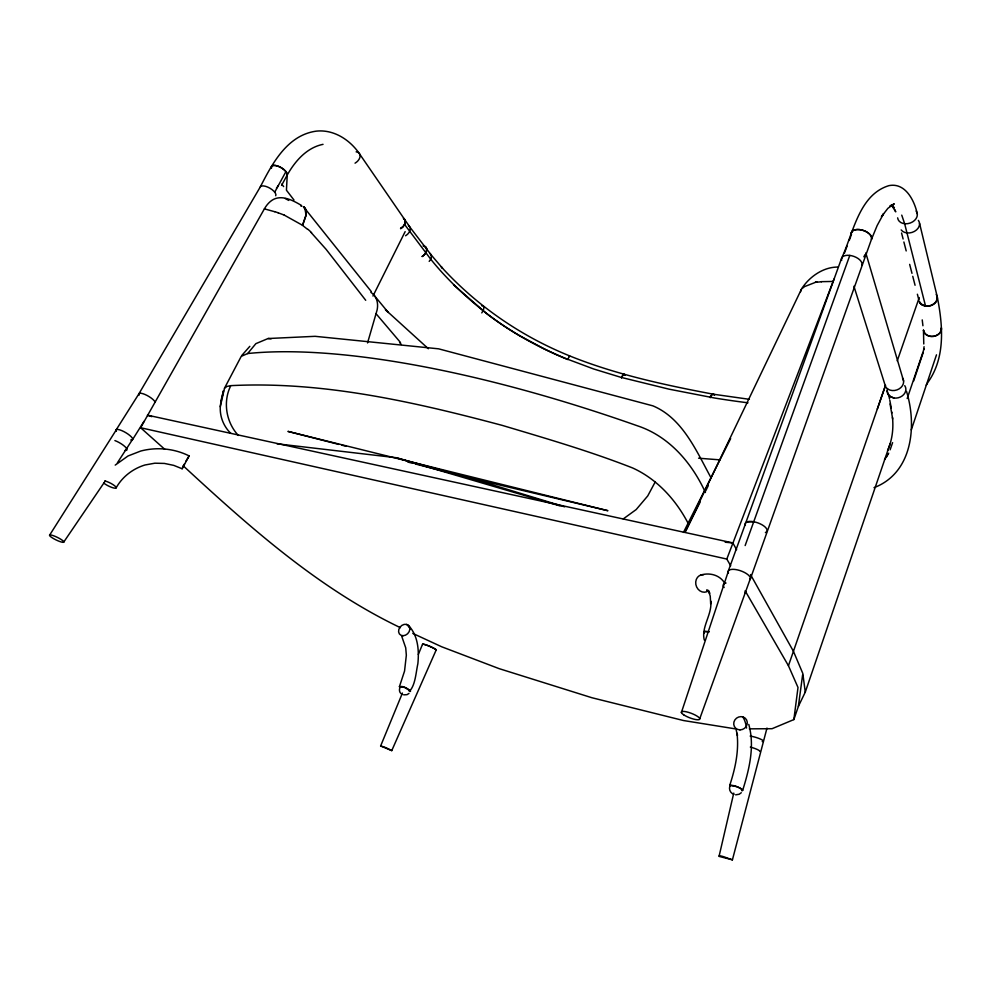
<?xml version="1.0" encoding="UTF-8"?>
<svg xmlns="http://www.w3.org/2000/svg" width="991" height="991" viewBox="0 0 991 991"><rect width="100%" height="100%" fill="white"/><g stroke="black" fill="none" stroke-linecap="round" stroke-linejoin="round"><path stroke-width="1.49" d="M304.026 207.094L303.481 206.747L305.885 209.943L306.008 215.493L302.639 225.353L284.33 215.158M307.606 229.367L302.478 225.291L305.872 215.443L305.327 208.593L306.008 215.493L305.885 209.943L304.522 207.515M286.461 189.801L287.241 174.998C295.095 161.137 306.714 147.634 323.041 144.339M749.32 728.843L772.051 728.707L793.865 719.577L798.003 687.469L788.44 665.729L745.381 591.218M793.865 719.577L798.374 706.372L802.611 674.945M733.749 793.11L719.045 856.385L732.423 859.841L766.984 728.063M923.637 349.637L924.07 346.714M569.503 356.525L569.602 355.88C520.907 336.16 476.659 305.736 441.28 266.852L442.494 268.202L431.06 254.798M230.742 433.315C222.009 424.842 218.045 411.798 221.476 400.017M220.25 406.768L224.523 388.15L241.247 356.339L247.626 353.564L255.864 343.654L268.103 338.526L315.088 336.321L438.617 348.832L652.908 405.852C682.898 418.437 696.71 451.76 711.352 478.38M221.761 398.692L223.495 390.727L220.782 401.392M923.203 352.561L913.615 381.04M376.06 313.627L377.1 310.022A28.603 20.229 -38.6 0 0 370.869 292.37M367.55 342.936L376.035 313.701L400.5 342.527M403.56 218.367A7.606 5.203 -36.4 0 1 400.624 228.624C403.919 226.691 407.4 221.092 403.448 218.218M733.947 794.311A6.85 6.491 -42.8 0 1 729.884 786.036L730.54 785.095L734.504 785.801L739.472 787.758L742.482 789.802L741.801 790.744L742.643 790.446C749.246 769.375 754.944 746.248 748.762 724.396M729.884 786.036L729.723 785.38C735.223 768.682 739.125 750.905 736.994 733.278L737.49 735.384L736.189 730.119M681.399 712.479L728.137 571.906M911.274 429.933L936.495 354.828M890.116 443.745L805.274 692.127L798.374 706.372M907.186 398.531L924.083 348.795M877.332 409.023L885.533 385.301L788.44 665.729M750.298 579.078L871.448 239.388L877.159 225.539L883.514 213.821L881.445 216.633L887.899 208.321L894.291 203.787L891.925 205.063M897.239 360.885L919.239 297.585M890.104 449.827L892.606 442.643M745.145 545.558L849.795 255.405M728.236 571.225L841.619 258.242M699.757 718.723L750.422 578.41M730.677 565.762L726.799 559.06L833.121 281.444A36.456 11.657 -81 0 1 834.125 278.954M844.357 253.275L847.07 246.164M849.225 240.466L850.848 236.205M841.632 258.193C853.263 233.442 858.863 194.781 888.915 185.639C905.378 182.319 914.445 200.566 917.307 213.932M409.258 691.483C415.427 685.487 415.923 672.406 417.868 663.71C419.181 650.492 418.128 635.404 408.379 625.358M402.544 694.443A6.181 5.079 -49.8 0 1 400.005 687.395L399.41 686.689L404.551 671.068L406.335 655.237L405.728 647.854L401.801 636.507M115.216 465.101L128.037 455.971L140.722 451.041C156.826 446.805 174.193 448.477 189.108 455.897L182.133 468.755L173.784 465.386L164.407 463.429L154.869 463.193L144.971 464.99C132.881 468.669 122.277 476.795 116.12 487.894M182.133 468.755L184.487 463.887M436.201 649.923L391.755 750.621L389.19 749.295A6.057 0.941 23.4 0 0 383.368 746.78L380.631 745.975L402.433 693.056M418.338 654.444L422.463 644.435A7.507 0.954 23 0 1 429.945 646.405A7.507 0.954 23 0 1 435.941 650.232M688.423 523.88C676.159 500.108 657.244 479.136 632.617 467.963C590.091 451.264 546.115 438.493 502.375 425.424C413.965 401.875 322.905 380.99 230.804 385.648C222.665 401.714 226.121 422.389 238.36 435.458M684.967 532.278L801.335 289.422M685.784 531.027L700.154 502.053M705.629 491.016L708.367 485.503M372.963 296.049L405.146 231.634M683.456 532.427L730.652 438.604M655.373 481.638L647.742 495.921L636.197 509.547L623.24 518.937M164.754 449.307L140.623 427.74L264.386 208.866A30.015 19.176 -85 0 1 271.819 200.393C281.196 194.013 293.051 200.405 301.537 205.496M274.718 192.192L285.904 171.666M281.555 185.404L287.241 174.998M116.12 429.933L138.913 393.811L260.261 186.977C272.24 163.602 287.204 135.197 316.166 131.159C333.831 129.177 350.17 139.942 359.745 154.175L409.89 227.112L431.048 254.774M185.788 461.484L189.108 455.897M886.189 457.52L888.692 453.16M400.005 687.395C399.658 684.496 410.014 688.856 410.324 691.495M884.554 459.613L887.663 454.274M132.596 439.546L144.017 421.348M116.455 429.599L49.723 534.979M399.41 686.664L404.551 687.42L410.596 691.111M117.372 462.859L132.249 439.868M105.38 480.796L63.597 542.288A7.94 1.437 25.9 0 1 51.569 537.37A7.94 1.437 25.9 0 1 54.852 536.242A7.94 1.437 25.9 0 1 63.585 542.275M802.053 288.146C809.721 276.6 823.348 266.975 837.878 267.062M241.643 355.633L249.831 346.33M400.55 228.525L402.99 226.617M741.293 792.726L739.175 794.249L735.632 794.844M224.523 388.15L227.013 386.428L230.804 385.648M408.986 693.415L407.041 694.654L403.709 694.852M874 487.683C912.525 472.992 917.133 425.944 906.517 391.371M729.71 785.392L736.957 786.643L741.441 788.898L742.631 790.471M746.718 521.984L753.556 521.712M700.513 575.114C709.122 572.389 719.132 574.669 724.285 582.485M815.742 282.237L804.543 286.61L801.521 289.038A49.587 22.384 18.9 0 0 800.604 291.8M889.943 205.818L892.829 205.571M821.279 281.667L833.121 281.444M698.581 458.201L719.949 459.861M725.201 542.226L732.82 542.907L736.623 549.708M268.103 338.526L271.125 338.835M277.009 443.795L396.103 457.706L469.139 477.736L564.647 506.822M301.784 206.202L300.892 206.078M713.681 394.269L749.394 399.311M735.694 728.918L683.493 720.531L591.924 697.738L499.092 668.628L441.627 646.751L412.776 633.398M713.545 394.245C664.738 385.004 615.807 374.548 569.602 355.88L567.719 359.51A171.815 79.515 24 0 1 483.1 310.666A286.733 141.007 22.8 0 1 430.701 259.171M732.82 542.907L147.448 415.155L147.907 415.576M140.623 427.74L726.799 559.06M264.386 208.866L274.804 211.74M904.746 385.66A9.501 7.779 -16.5 0 1 903.792 394.492A9.501 7.779 -16.5 0 1 893.808 397.986L889.336 395.917A9.501 7.779 -16.5 0 1 887.527 388.745M338.848 444.414L287.935 431.395L607.917 510.712L469.139 477.736L415.229 463.949M341.845 445.182L346.342 446.334M407.735 462.029L412.231 463.181M396.103 457.706L560.002 505.905M920.825 303.865L919.289 301.636L921.097 304.126L925.52 305.971A9.34 7.346 -15.9 0 0 937.263 296.854L919.537 223.223M151.834 416.641L147.684 415.303M893.808 397.986L890.686 396.908L887.911 394.108M278.161 212.842L279.759 213.399A41.907 14.122 26.1 0 1 284.33 215.171M380.631 745.975L391.755 750.621M400.401 627.675C318.21 588.332 249.521 527.026 183.149 465.745M285.247 198.522L288.74 200.43M890.612 205.323L894.39 207.763L891.59 205.286L895.74 211.851L894.898 209.708M732.423 859.841L723.752 856.744A6.937 1.177 21.2 0 0 719.107 855.951M709.135 591.961L706.707 589.93L709.791 593.349L708.317 590.326L710.237 596.099L710.696 603.891L710.77 601.116C712.343 614.593 700.959 626.981 704.279 640M922.448 305.017L919.611 302.317M428.385 348.745L385.412 309.7L388.311 312.499L374.536 295.814M453.531 284.801L486.209 313.255A174.75 81.039 24 0 0 519.742 335.751L544.344 348.906A172.471 79.875 24 0 0 566.505 358.816L593.683 368.986L620.837 377.311L669.036 389.166L714.511 397.998A756.108 472.781 30.6 0 0 747.982 402.804M311.186 232.612L326.126 249.36L365.716 300.298M920.528 303.58L920.02 302.973A9.34 7.408 -13.8 0 0 932.618 304.931A9.34 7.408 -13.8 0 0 936.21 294.414M888.754 395.322L887.131 390.925M371.266 291.527L303.469 206.747L305.253 208.568L306.083 211.517M430.676 259.147L404.551 224.412M281.766 184.153L283.637 186.593M286.461 190.247L293.968 199.996M705.431 492.515C691.879 462.859 669.061 436.201 637.324 425.771A525.626 152.119 21.7 0 0 247.589 353.539M750.521 574.569L793.432 651.31L802.809 673.446L805.274 692.127M404.613 219.358L404.935 220.027M901.748 215.134L904.647 223.718L925.52 305.971M853.92 286.226L884.777 384.136A9.576 7.817 -16.7 0 0 896.905 389.934A9.576 7.817 -16.7 0 0 902.491 378.017M404.885 219.841L405.245 222.095M865.8 252.916L903.606 380.99M901.562 233.034L903.111 239.004M903.879 241.99L906.195 250.946M909.664 264.386L911.98 273.33M912.748 276.316L915.065 285.272M917.381 294.228L918.942 300.248M890.067 403.944L892.68 418.995M937.337 297.213C942.924 325.618 945.612 357.912 927.613 382.761A8.349 7.284 27.8 0 1 926.213 385.103M891.937 412.999L891.801 412.045M922.225 319.895L922.931 325.754M923.463 330.139A9.043 7.42 -7.6 0 0 933.336 336.383A9.043 7.408 -8.2 0 0 941.4 327.835A9.043 7.42 -7.6 0 1 933.336 336.383A9.043 7.408 -8.2 0 1 923.463 330.176L923.773 343.964M406.694 624.454A53.725 28.281 -72.7 0 1 410.311 628.988M422.562 644.522A7.507 0.954 23 0 1 430.02 646.479A7.507 0.954 23 0 1 436.04 650.319M750.162 736.078A8.523 1.499 16.5 0 1 760.518 739.1A8.523 1.499 16.5 0 1 762.24 741.541M307.978 229.33A65.753 26.584 24.4 0 1 311.558 232.612M274.767 211.665A57.292 19.944 26.3 0 1 278.137 212.78M401.33 344.484A281.444 124.693 23 0 1 399.571 342.514M815.506 282.039A58.692 26.014 15.9 0 1 816.894 281.853M817.278 282.175A67.883 30.015 15.9 0 1 821.415 281.803M888.977 396.251A797.904 311.285 30.2 0 1 889.534 398.939M889.794 400.265A797.904 311.285 30.2 0 1 891.206 408.168M892.482 417.384A308.412 134.528 23.3 0 1 887.564 450.546M916.13 211.058A10.071 7.618 -17.6 0 1 910.345 222.987A10.071 7.618 -17.6 0 1 897.635 217.847M918.36 220.361A9.984 7.594 -17.4 0 1 914.47 231.374A9.984 7.594 -17.4 0 1 901.166 229.924M408.49 225.539A7.556 5.19 -36.4 0 1 405.592 235.759M621.53 377.72A7.036 1.908 -74.7 0 1 624.85 375.242M481.552 305.686A7.11 3.184 -51.7 0 1 481.787 312.896M429.735 253.312A7.383 4.893 -39.3 0 1 429.19 261.376M356.141 151.846A8.039 5.389 -35 0 1 360.08 156.392A8.039 5.389 -35 0 1 355.051 163.168M422.178 256.483A7.433 4.868 -39.6 0 0 426.663 249.992A7.433 4.868 -39.6 0 0 423.12 245.904A7.433 4.905 -39.2 0 1 426.687 250.029A7.433 4.905 -39.2 0 1 422.203 256.508M710.262 397.564A7.21 2.812 -80 0 1 714.536 395.211M710.175 397.552A7.21 2.738 -79.6 0 1 714.375 395.186M621.543 377.757A7.036 1.908 -74.7 0 1 624.875 375.279M742.742 716.865A60.525 19.894 -75.1 0 1 746.557 728.051M750.336 747.078A8.547 1.449 16.5 0 1 759.738 751.438M114.894 440.574A9.563 2.44 30.4 0 1 125.213 446.854A9.563 2.44 30.4 0 1 125.101 450.348M724.124 587.527A11.756 4.447 19.6 0 1 726.031 583.03M745.182 590.822A11.756 4.447 19.6 0 1 744.712 593.473M706.707 591.776A8.894 7.779 71 0 1 695.843 584.467A8.894 7.779 71 0 1 703.647 574.718M104.91 480.932A7.717 1.722 26.4 0 1 114.671 485.801A7.717 1.722 26.4 0 1 113.531 487.956A7.717 1.722 26.4 0 1 103.77 483.088M116.368 431.221A9.538 2.502 30.5 0 1 126.117 432.856A9.538 2.502 30.5 0 1 130.738 439.992M139.099 395.161A9.439 2.688 30.4 0 1 144.983 394.468A9.439 2.688 30.4 0 1 155.079 401.962M260.261 186.977A8.882 3.679 29.8 0 1 269.75 188.104A8.882 3.679 29.8 0 1 275.721 195.735M851.356 234.842A10.604 5.81 17.9 0 1 861.513 229.937A10.604 5.81 17.9 0 1 871.473 239.339A10.604 5.773 18.4 0 0 861.501 229.949A10.604 5.773 18.4 0 0 851.393 234.78M841.656 260.385A10.678 5.649 18.6 0 1 851.777 255.777A10.678 5.649 18.6 0 1 861.823 265.167M745.393 525.354A11.545 4.72 19.3 0 1 757.892 522.889A11.545 4.72 19.3 0 1 765.399 532.563M728.459 573.071A11.719 4.534 19.5 0 1 740.029 570.593A11.719 4.534 19.5 0 1 749.642 579.933M278.298 185.565A8.609 5.673 -37.1 0 1 276.464 188.042M864.92 254.687A10.827 8.337 -19.4 0 1 863.818 256.793M704.762 631.478L703.697 632.208L703.982 633.435L703.721 632.159L704.762 631.478L709.036 631.738L704.762 631.478M403.151 635.714A6.243 5.054 -46.9 0 0 409.556 627.055A6.243 5.054 -46.9 0 0 399.955 627.216A6.243 5.054 -46.9 0 0 403.151 635.714M739.992 729.872A6.949 6.466 -34.6 0 0 746.619 719.974A6.949 6.466 -34.6 0 0 734.888 719.9A6.949 6.466 -34.6 0 0 739.992 729.872M279.4 166.748A8.832 3.753 30.1 0 0 271.472 168.16A8.832 3.766 29.9 0 1 279.412 166.723A8.832 3.766 29.9 0 1 286.87 175.258A8.832 3.753 30.1 0 0 279.4 166.748M683.654 714.784A9.836 2.378 21.1 0 0 699.299 719.553A9.836 2.378 21.1 0 0 688.757 712.442A9.836 2.378 21.1 0 0 683.654 714.784"/></g></svg>
